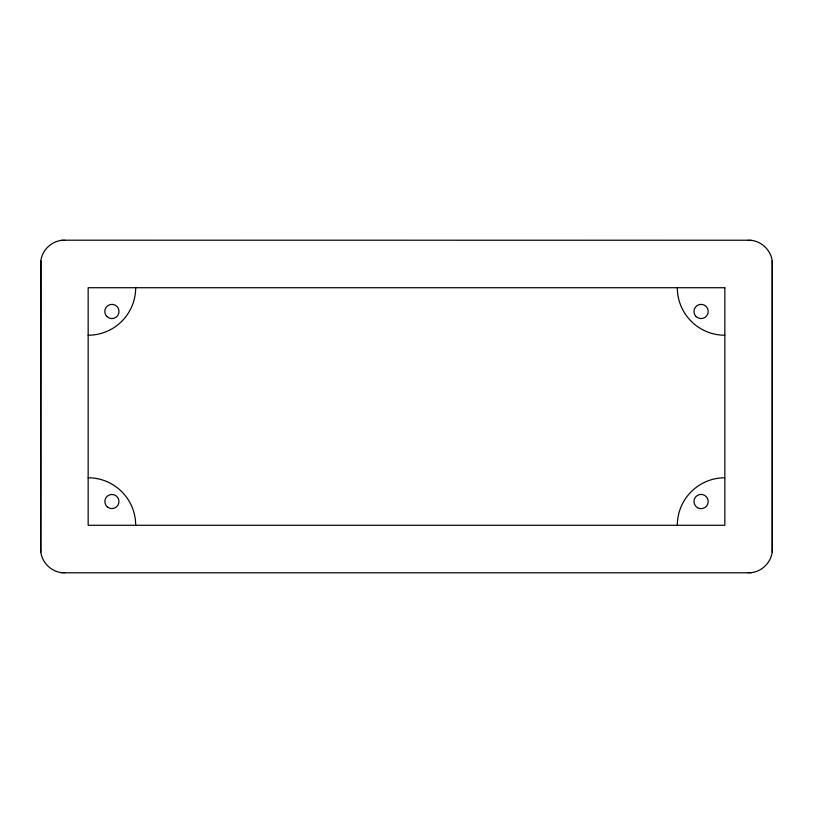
<?xml version="1.0" encoding="UTF-8"?>
<svg xmlns="http://www.w3.org/2000/svg" width="813" height="813" viewBox="0 0 813 813"><rect width="100%" height="100%" fill="white"/><g stroke="black" fill="none" stroke-linecap="round" stroke-linejoin="round"><path stroke-width="1.22" d="M40.853 260.861L40.65 549.039C40.386 561.732 51.707 573.063 64.41 572.799L748.59 572.799C761.293 573.063 772.614 561.732 772.35 549.039L772.35 263.961C772.614 251.268 761.283 239.947 748.59 240.231L64.41 240.201C52.835 240.018 42.185 249.357 40.853 260.861L40.853 552.139M61.31 240.404L65.111 240.404M747.889 240.424L751.69 240.424M61.31 572.596L65.111 572.596M747.889 572.596L751.69 572.596M772.147 260.861L772.147 552.139M677.32 525.279A47.51 47.51 0 0 1 724.84 477.77M88.16 477.77A47.51 47.51 0 0 1 135.68 525.279M724.84 335.23A47.51 47.51 0 0 1 677.32 287.721M135.68 287.721A47.51 47.51 0 0 1 88.16 335.23M724.84 287.721L88.16 287.721L88.16 525.279L724.84 525.279L724.84 287.721M696.04 316.511A7.124 7.124 0 0 0 707.96 313.32A7.124 7.124 0 0 0 699.241 304.59A7.124 7.124 0 0 0 696.04 316.511M697.513 507.698A7.124 7.124 0 0 0 708.204 501.53A7.124 7.124 0 0 0 697.513 495.351A7.124 7.124 0 0 0 697.513 507.698M106.879 316.511A7.124 7.124 0 0 0 118.8 313.32A7.124 7.124 0 0 0 110.07 304.59A7.124 7.124 0 0 0 106.879 316.511M107.407 506.966A7.063 7.063 0 0 0 118.881 502.708A7.063 7.063 0 0 0 109.46 494.904A7.063 7.063 0 0 0 107.407 506.966"/></g></svg>
